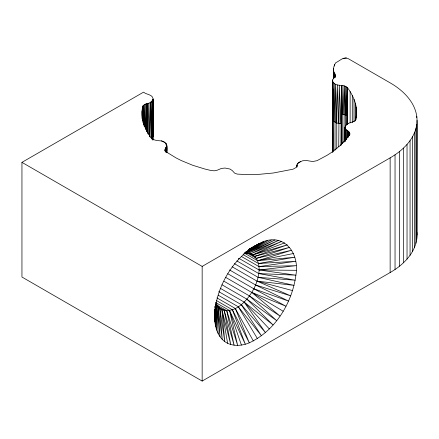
<?xml version="1.0" encoding="UTF-8"?>
<svg xmlns="http://www.w3.org/2000/svg" width="439" height="439" viewBox="0 0 439 439"><rect width="100%" height="100%" fill="white"/><g stroke="black" fill="none" stroke-linecap="round" stroke-linejoin="round"><path stroke-width="0.66" d="M152.382 139.196L152.382 100.97L151.455 101.881L151.422 138.762L152.382 100.97L153.151 99.011C152.64 94.198 146.363 94.808 143.542 92.157L21.95 162.359L21.95 277.025L202.159 381.068L390.139 272.537C403.765 264.766 416.891 251.712 417.05 235.03L417.05 120.363C416.891 103.681 403.765 90.626 390.139 82.856L348.012 58.53C343.545 56.28 339.55 61.109 335.83 62.673C332.153 67.2 333.876 73.357 333.508 78.663M165.657 143.213L166.809 145.858L166.804 152.602C167.627 147.641 167.407 141.759 161.437 140.892C156.394 140.623 151.021 140.304 148.958 134.597C143.553 126.322 140.491 115.885 142.763 106.09C144.771 103.176 148.92 104.048 151.455 101.881M333.547 78.619L333.514 68.462L333.541 78.043M165.245 150.764L165.251 148.711L166.809 145.858M333.997 77.906L334.013 72.424L333.558 70.454L333.602 78.663M345.164 140.914L345.07 127.014C346.113 122.36 351.826 123.145 354.942 120.846C359.475 110.024 354.196 96.75 347.54 87.756C343.699 83.679 336.587 87.185 333.119 82.318C330.644 78.482 338.008 76.386 334.013 72.424L334.084 77.868M345.669 139.97L345.702 129.099L345.197 128.078L345.317 140.414M333.843 78.104L333.859 72.633M346.651 124.451L346.755 86.988M142.675 120.27L142.763 106.09L143.004 122.547M145.507 128.665L145.633 104.048M165.728 151.916L165.81 147.877L165.86 151.987M166.463 152.322L166.496 146.9L166.535 152.338M149.946 136.919L150.215 102.66L152.624 100.317L152.624 139.904M152.075 139.267L152.382 100.97L151.916 138.636M332.855 152.168L333.119 82.318L333.711 151.274M347.282 124.588L347.54 87.756L346.651 115.578L343.913 114.42L342.25 114.178L341.383 85.495L340.878 145.556M349.411 135.711L349.433 132.331L345.702 129.099L345.943 139.898M143.273 122.772L143.432 105.283L143.954 125.362M144.222 126.536L144.404 104.592L145.331 128.742M332.844 105.327L332.981 88.963M345.416 126.498L345.68 86.346L346.651 115.578M338.732 146.719L339.281 85.369L340.878 123.71L336.746 123.008L333.711 121.241L334.123 83.388L335.034 122.234L335.034 150.22M347.156 124.544L347.54 87.756L347.54 123.935M146.708 131.074L147.043 103.686L145.666 129.384M335.034 122.234L335.544 84.288L336.746 123.008L336.746 148.942M336.746 123.008L337.3 84.963L338.732 123.513M348.676 136.93L348.753 131.53L348.818 135.602M343.913 142.401L344.379 85.868L345.416 114.892M146.549 131.118L147.043 103.686L147.844 133.544M148.19 134.274L148.722 103.269L149.765 136.309M214.556 317.441L214.655 309.956L214.655 312.683C217.42 284.494 234.009 256.683 259.444 243.436C282.897 230.991 300.062 252.332 295.891 275.171C292.116 303.047 275.297 330.721 249.292 342.837C240.561 346.596 229.163 346.689 222.222 339.363C214.847 331.566 214.183 320.119 214.556 309.967M416.765 239.189L417.05 120.363M219.505 308.315C233.707 316.327 247.821 300.325 253.824 288.769C259.301 278.271 263.559 260.135 250.455 253.49M349.466 135.744L349.433 132.331L349.751 134.093L349.367 134.96L346.651 138.658L340 145.715L331.824 152.212L327.203 155.219L317.007 160.685L312.7 161.53L306.241 160.482L302.636 160.773L298.482 162.628L297.082 164.57L296.314 167.358L293.06 169.191L273.288 173.01L259.553 174.299L245.642 174.546L237.192 174.091L234.607 173.131L232.352 170.628L229.965 169.042L225.004 168.044L221.426 168.428L217.256 170.2L214.369 170.798L211.324 170.579L204.898 169.037L192.628 165.245L181.318 160.57L176.077 157.925L166.54 152.075L165.196 150.484L165.251 148.711M21.95 162.359L202.159 266.402L390.139 157.87C402.629 150.648 414.548 139.448 416.765 124.528M345.614 125.746L348.078 123.425M297.604 163.555L300.671 161.481M249.577 248.897L255.377 245.549M248.458 249.775L259.444 243.436L249.319 249.171M245.072 252.414L263.466 241.812L248.073 250.241M243.826 253.583L245.511 253.287L267.411 240.693L244.507 252.82M248.414 249.758L251.311 248.128M248.825 252.957L254.746 256.376L287.304 244.869L252.826 254.861L250.62 253.83L245.511 253.287L271.236 240.095M245.511 253.287L274.907 240.012L248.167 253.303L278.381 240.462L250.62 253.83L281.624 241.423L252.826 254.861L284.609 242.899M238.317 258.922L239.513 258.406M247.464 253.215L256.349 258.346L289.68 247.311L254.746 256.376M256.349 258.346L291.715 250.208L257.6 260.739L244.572 253.221M293.389 253.528L257.6 260.739L294.684 257.232L258.483 263.51L243.085 254.625M342.996 58.53L346.42 58.003M241.214 256.36L258.977 266.616L295.59 261.293L258.483 263.51M258.977 266.616L296.095 265.666L259.076 269.99L238.942 258.368M296.199 270.309L259.076 269.99L295.891 275.171L258.78 273.579L236.868 260.931M234.404 263.647L258.088 277.322L295.189 280.208L258.78 273.579M258.088 277.322L294.086 285.366L257.018 281.147L232.149 266.786M292.599 290.602L257.018 281.147L290.739 295.859L255.591 284.982L229.537 269.941M227.77 273.727L253.824 288.769L288.533 301.083L255.591 284.982M161.437 140.892L165.042 142.648M253.824 288.769L285.992 306.224L251.756 292.434L225.701 277.388M223.961 281.207L249.423 295.908L280.033 316.053L251.756 292.434L283.15 311.229M221.991 284.779L246.861 299.14L276.669 320.64L249.423 295.908M220.438 288.385L244.122 302.059L273.096 324.953L246.861 299.14M218.754 291.633L241.252 304.628L265.452 332.575L244.122 302.059L269.343 328.943M218.172 295.162L238.306 306.784L261.463 335.813L241.252 304.628M216.97 297.905L235.326 308.502L253.341 340.966M216.394 300.517L232.379 309.747L249.292 342.837L235.326 308.502M215.889 302.636L229.509 310.499L245.302 344.209L232.379 309.747M216.114 304.584L226.771 310.735L237.658 345.411L229.509 310.499L241.412 345.07M216.855 305.978L221.876 309.682L230.722 344.522L224.208 310.466L217.695 306.702M218.622 307.723L219.807 308.408L224.757 341.575L221.876 309.682L227.6 343.298M332.685 105.267L332.575 79.925L332.526 118.848L333.711 121.241M215.758 302.405L218.04 306.663L222.222 339.363L219.807 308.408M238.306 306.784L257.413 338.617M224.208 310.466L234.086 345.224L226.771 310.735M215.62 303.898L216.668 330.062L216.614 304.474L220.01 336.691L218.04 306.663M416.847 232.055L417.05 235.03M216.614 304.474L218.156 333.58M343.913 114.42L342.919 85.578L342.25 114.178L342.25 143.531M215.115 306.378L215.159 307.728L215.159 306.356M150.215 102.66L151.378 138.768M215.05 306.433L215.565 326.177L215.544 303.909M347.902 137.599L347.765 130.844L347.765 137.67M214.72 309.835L214.858 321.957L214.858 310.45M334.891 77.061L334.875 74.35L334.88 77.072M332.757 105.053L332.592 81.138L332.526 152.289M332.778 108.471L332.855 120.088M165.048 150.956L165.042 149.595L165.042 150.939M152.992 99.96L153.101 136.573L153.151 99.011L153.101 139.986M166.738 144.799L166.738 152.317M416.765 116.203L416.765 117.564M415.92 128.66L415.92 243.327M414.509 132.748L414.509 247.409M412.556 136.754L412.556 251.421M410.059 140.661L410.059 255.328M407.035 144.442L407.035 259.109M403.512 148.08L403.512 262.741M399.506 151.543L399.506 266.204M395.04 154.813L395.04 269.475M390.139 157.87L390.139 272.537M356.539 111.155L356.539 117.295M356.15 107.138L356.15 119.424M355.305 103.149L355.305 120.895M354.015 99.203L354.015 121.724M352.287 95.307L352.287 122.613M350.124 91.488L350.124 122.887M346.569 130.037L346.569 139.591M341.383 85.495L341.383 144.875M297.082 164.57L297.082 165.931M202.159 266.402L202.159 381.068M165.81 147.877L165.81 151.976M152.882 99.664L152.882 139.931M147.043 103.686L147.043 131.673M143.498 122.98L143.498 124.347M142.56 118.996L142.56 120.363L142.445 106.962L142.445 118.563M142.027 110.974L142.027 118.481M296.945 165.624L296.94 166.979L296.945 165.624M349.773 133.204L349.773 134.57L349.773 133.204M334.655 64.544L334.65 65.899L334.655 64.544M335.166 75.201L335.16 77.22L335.166 75.201M166.304 145.808L166.282 143.772L166.288 145.83M345.087 141.347L345.07 127.014L345.07 141.347"/></g></svg>
